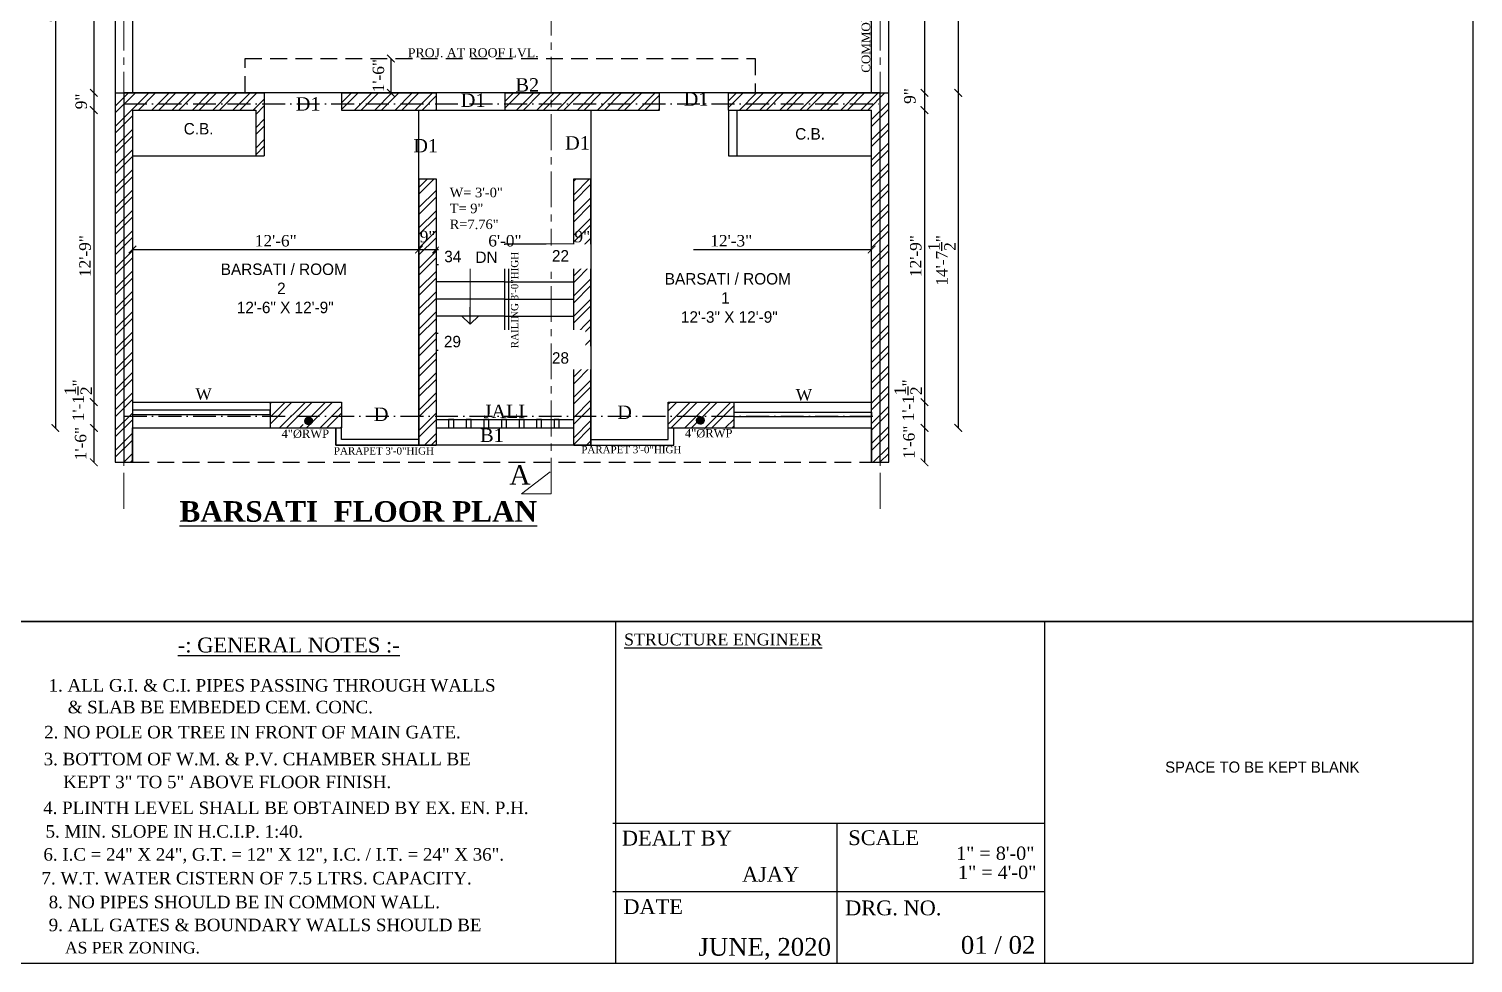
# Model space of a CAD drawing. Header units: feet. Extents: x -3489 to 100857, y -7396 to -4185.
# Drawn here: x 98859 to 99615, y -6116 to -5627 of the extents above; entities that cross this region are included whole.
import ezdxf
from ezdxf.enums import TextEntityAlignment as Align

# ---------------------------------------------------------------- set-up
doc = ezdxf.new("R2010")
doc.units = ezdxf.units.FT
doc.header["$MEASUREMENT"] = 0
for name, pattern in [('ACAD_ISO10W100', [18, 12, -3, 0, -3]), ('CENTER', [2, 1.25, -0.25, 0.25, -0.25]), ('DASHDOTX2', [2, 1, -0.5, 0, -0.5]), ('HIDDEN', [0.375, 0.25, -0.125])]:
    doc.linetypes.add(name, pattern=pattern)
doc.layers.add('BEAM', color=5, linetype='DASHDOTX2', lineweight=30)
doc.layers.add('Grid', color=252, linetype='CENTER', lineweight=20)
doc.layers.add('BLK_1_FLR_2_BLT_UP_AREA', color=7, linetype='Continuous', plot=False)
doc.layers.add('BLK_1_FLR_2_BLT_UP_AREA_EXISTING', color=7, linetype='Continuous', plot=False)
for name, color, linetype in [('JOINERY TEXT', 170, 'Continuous'), ('PROJECTION', 7, 'HIDDEN'), ('SEWRAGE', 35, 'Continuous'), ('TEXT', 5, 'Continuous'), ('TOILET FIXTURES', 35, 'Continuous'), ('WALL', 1, 'Continuous')]:
    doc.layers.add(name, color=color, linetype=linetype)
doc.styles.add('33', font='arial.ttf', dxfattribs={"height": 8})
doc.styles.add('neeraj', font='romantic.ttf')
doc.styles.add('VEENI', font='times.ttf')
doc.styles.add('VINOD', font='times.ttf')
doc.dimstyles.new('plans', dxfattribs={"dimtxt": 10, "dimasz": 9, "dimexe": 1.5, "dimexo": 2, "dimgap": 1.5, "dimtad": 0, "dimzin": 3, "dimdsep": 46, "dimlunit": 4, "dimtxsty": 'neeraj', "dimblk": 'ARCHTICK', "dimcen": 0.09, "dimdle": 1.5, "dimse1": 1, "dimse2": 1, "dimclrd": 5, "dimclre": 5, "dimclrt": 5, "dimadec": 0, "dimazin": 0, "dimtfac": 1, "dimtmove": 2, "dimatfit": 3, "dimldrblk": 'OPEN90', "dimfxl": 1.5, "dimfrac": 1, "dimtolj": 1, "dimtzin": 0, "dimlwd": 0, "dimlwe": -1, "dimarcsym": 0})
doc.dimstyles.new('Standard$0', dxfattribs={"dimtxt": 9, "dimasz": 9, "dimexe": 9, "dimexo": 9, "dimgap": 4.8125, "dimtad": 0, "dimdec": 3, "dimzin": 3, "dimdsep": 46, "dimlunit": 4, "dimtxsty": '33', "dimblk": 'DOTSMALL', "dimblk1": 'ARCHTICK', "dimblk2": 'ARCHTICK', "dimcen": 0.09, "dimclrd": 256, "dimclre": 256, "dimclrt": 256, "dimadec": 0, "dimazin": 0, "dimtfac": 0.75, "dimtdec": 3, "dimtix": 1, "dimtofl": 0, "dimtmove": 2, "dimatfit": 3, "dimldrblk": 'DOTSMALL', "dimfxl": 1, "dimtolj": 1, "dimtzin": 0, "dimlwd": -1, "dimlwe": -1, "dimarcsym": 0})

# ---------------------------------------------------------------- blocks, each defined once
blk = doc.blocks.new('_ArchTick')
at = {"color": 0, "linetype": 'ByBlock', "const_width": 0.15}
blk.add_lwpolyline([(-0.5, -0.5), (0.5, 0.5)], dxfattribs=at)
blk = doc.blocks.new('*D131')
at = {"transparency": 16777216}
blk.add_line((98893.24, -5660.2), (98893.24, -5669.2), dxfattribs=at)
at = {"layer": 'Defpoints', "color": 0, "transparency": 16777216}
for p in [(98913.5, -5660.2), (98893.24, -5669.2), (98913.5, -5669.2)]:
    blk.add_point(p, dxfattribs=at)
at = {"transparency": 16777216, "xscale": 4, "yscale": 4, "zscale": 4}
for p, rotation in [((98893.24, -5660.2), 90), ((98893.24, -5669.2), 270)]:
    blk.add_blockref('_ArchTick', p, dxfattribs=dict(at, rotation=rotation))
at = {"lineweight": 25, "transparency": 16777216, "insert": (98886.68, -5664.7), "char_height": 6, "attachment_point": 5, "rotation": 90, "style": 'VINOD'}
blk.add_mtext('\\A1;9"', dxfattribs=at)
blk = doc.blocks.new('*D132')
at = {"transparency": 16777216}
blk.add_line((98893.24, -5669.2), (98893.24, -5822.2), dxfattribs=at)
at = {"layer": 'Defpoints', "color": 0, "transparency": 16777216}
for p in [(98913.5, -5669.2), (98893.24, -5822.2), (98913.5, -5822.2)]:
    blk.add_point(p, dxfattribs=at)
at = {"transparency": 16777216, "xscale": 4, "yscale": 4, "zscale": 4}
for p, rotation in [((98893.24, -5669.2), 90), ((98893.24, -5822.2), 270)]:
    blk.add_blockref('_ArchTick', p, dxfattribs=dict(at, rotation=rotation))
at = {"lineweight": 25, "transparency": 16777216, "insert": (98888.68, -5745.7), "char_height": 6, "attachment_point": 5, "rotation": 90, "style": 'VINOD'}
blk.add_mtext('\\A1;12\'-9"', dxfattribs=at)
blk = doc.blocks.new('*D133')
at = {"transparency": 16777216}
blk.add_line((98893.24, -5822.2), (98893.24, -5835.7), dxfattribs=at)
at = {"layer": 'Defpoints', "color": 0, "transparency": 16777216}
for p in [(98913.5, -5822.2), (98893.24, -5835.7), (98913.5, -5835.7)]:
    blk.add_point(p, dxfattribs=at)
at = {"transparency": 16777216, "xscale": 4, "yscale": 4, "zscale": 4}
for p, rotation in [((98893.24, -5822.2), 90), ((98893.24, -5835.7), 270)]:
    blk.add_blockref('_ArchTick', p, dxfattribs=dict(at, rotation=rotation))
at = {"lineweight": 25, "transparency": 16777216, "insert": (98885.09, -5821.22), "char_height": 6, "attachment_point": 5, "rotation": 90, "style": 'VINOD'}
blk.add_mtext('\\A1;1\'-1{\\H1x;\\S1/2;}"', dxfattribs=at)
blk = doc.blocks.new('*D134')
at = {"transparency": 16777216}
blk.add_line((98893.24, -5835.7), (98893.24, -5853.7), dxfattribs=at)
at = {"layer": 'Defpoints', "color": 0, "transparency": 16777216}
for p in [(98913.5, -5835.7), (98893.24, -5853.7), (98913.5, -5853.7)]:
    blk.add_point(p, dxfattribs=at)
at = {"transparency": 16777216, "xscale": 4, "yscale": 4, "zscale": 4}
for p, rotation in [((98893.24, -5835.7), 90), ((98893.24, -5853.7), 270)]:
    blk.add_blockref('_ArchTick', p, dxfattribs=dict(at, rotation=rotation))
at = {"lineweight": 25, "transparency": 16777216, "insert": (98886.38, -5843.9), "char_height": 6, "attachment_point": 5, "rotation": 90, "style": 'VINOD'}
blk.add_mtext('\\A1;1\'-6"', dxfattribs=at)
blk = doc.blocks.new('*D139')
at = {"transparency": 16777216}
blk.add_line((99328.17, -5669.2), (99328.17, -5822.2), dxfattribs=at)
at = {"layer": 'Defpoints', "color": 0, "transparency": 16777216}
for p in [(99300.5, -5669.2), (99300.5, -5822.2), (99328.17, -5822.2)]:
    blk.add_point(p, dxfattribs=at)
at = {"transparency": 16777216, "xscale": 4, "yscale": 4, "zscale": 4}
for p, rotation in [((99328.17, -5669.2), 90), ((99328.17, -5822.2), 270)]:
    blk.add_blockref('_ArchTick', p, dxfattribs=dict(at, rotation=rotation))
at = {"lineweight": 25, "transparency": 16777216, "insert": (99323.61, -5745.7), "char_height": 6, "attachment_point": 5, "rotation": 90, "style": 'VINOD'}
blk.add_mtext('\\A1;12\'-9"', dxfattribs=at)
blk = doc.blocks.new('*D140')
at = {"transparency": 16777216}
blk.add_line((99328.17, -5822.2), (99328.17, -5835.7), dxfattribs=at)
at = {"layer": 'Defpoints', "color": 0, "transparency": 16777216}
for p in [(99300.5, -5822.2), (99300.5, -5835.7), (99328.17, -5835.7)]:
    blk.add_point(p, dxfattribs=at)
at = {"transparency": 16777216, "xscale": 4, "yscale": 4, "zscale": 4}
for p, rotation in [((99328.17, -5822.2), 90), ((99328.17, -5835.7), 270)]:
    blk.add_blockref('_ArchTick', p, dxfattribs=dict(at, rotation=rotation))
at = {"lineweight": 25, "transparency": 16777216, "insert": (99319.61, -5821.24), "char_height": 6, "attachment_point": 5, "rotation": 90, "style": 'VINOD'}
blk.add_mtext('\\A1;1\'-1{\\H1x;\\S1/2;}"', dxfattribs=at)
blk = doc.blocks.new('_Open90')
at = {"color": 0, "linetype": 'ByBlock', "lineweight": -2}
for p, q in [((0, 0), (-1, 0)), ((-0.5, 0.5), (0, 0)), ((0, 0), (-0.5, -0.5))]:
    blk.add_line(p, q, dxfattribs=at)
blk = doc.blocks.new('*D141')
at = {"transparency": 16777216}
blk.add_line((99328.17, -5510.2), (99328.17, -5660.2), dxfattribs=at)
at = {"layer": 'Defpoints', "color": 0, "transparency": 16777216}
for p in [(99264.5, -5510.2), (99264.5, -5660.2), (99328.17, -5660.2)]:
    blk.add_point(p, dxfattribs=at)
at = {"transparency": 16777216, "xscale": 4, "yscale": 4, "zscale": 4}
for p, rotation in [((99328.17, -5510.2), 90), ((99328.17, -5660.2), 270)]:
    blk.add_blockref('_ArchTick', p, dxfattribs=dict(at, rotation=rotation))
at = {"lineweight": 25, "transparency": 16777216, "insert": (99323.62, -5585.2), "char_height": 6, "attachment_point": 5, "rotation": 90, "style": 'VINOD'}
blk.add_mtext('\\A1;12\'-6"', dxfattribs=at)
blk = doc.blocks.new('*D142')
at = {"transparency": 16777216}
blk.add_line((99328.17, -5660.2), (99328.17, -5669.2), dxfattribs=at)
at = {"layer": 'Defpoints', "color": 0, "transparency": 16777216}
for p in [(99264.5, -5660.2), (99300.5, -5669.2), (99328.17, -5669.2)]:
    blk.add_point(p, dxfattribs=at)
at = {"transparency": 16777216, "xscale": 4, "yscale": 4, "zscale": 4}
for p, rotation in [((99328.17, -5660.2), 90), ((99328.17, -5669.2), 270)]:
    blk.add_blockref('_ArchTick', p, dxfattribs=dict(at, rotation=rotation))
at = {"lineweight": 25, "transparency": 16777216, "insert": (99320.54, -5661.86), "char_height": 6, "attachment_point": 5, "rotation": 90, "style": 'VINOD'}
blk.add_mtext('\\A1;9"', dxfattribs=at)
blk = doc.blocks.new('*D144')
at = {"transparency": 16777216}
blk.add_line((98893.24, -5388.7), (98893.24, -5660.2), dxfattribs=at)
at = {"layer": 'Defpoints', "color": 0, "transparency": 16777216}
for p in [(98913.5, -5388.7), (98893.24, -5660.2), (98904.5, -5660.2)]:
    blk.add_point(p, dxfattribs=at)
at = {"transparency": 16777216, "xscale": 4, "yscale": 4, "zscale": 4}
for p, rotation in [((98893.24, -5388.7), 90), ((98893.24, -5660.2), 270)]:
    blk.add_blockref('_ArchTick', p, dxfattribs=dict(at, rotation=rotation))
at = {"lineweight": 25, "transparency": 16777216, "insert": (98884.69, -5524.45), "char_height": 6, "attachment_point": 5, "rotation": 90, "style": 'VINOD'}
blk.add_mtext('\\A1;22\'-7{\\H1x;\\S1/2;}"', dxfattribs=at)
blk = doc.blocks.new('*D37')
at = {"transparency": 16777216}
blk.add_line((98913.5, -5742.25), (99063.5, -5742.25), dxfattribs=at)
at = {"layer": 'Defpoints', "color": 0, "transparency": 16777216}
for p in [(98913.5, -5740.08), (99063.5, -5742.25), (99063.5, -5742.25)]:
    blk.add_point(p, dxfattribs=at)
at = {"transparency": 16777216, "xscale": 4, "yscale": 4, "zscale": 4, "rotation": 180}
blk.add_blockref('_ArchTick', (98913.5, -5742.25), dxfattribs=at)
at = {"transparency": 16777216, "xscale": 4, "yscale": 4, "zscale": 4}
blk.add_blockref('_ArchTick', (99063.5, -5742.25), dxfattribs=at)
at = {"lineweight": 25, "transparency": 16777216, "insert": (98988.5, -5737.7), "char_height": 6, "attachment_point": 5, "style": 'VINOD'}
blk.add_mtext('\\A1;12\'-6"', dxfattribs=at)
blk = doc.blocks.new('*D38')
at = {"transparency": 16777216}
blk.add_line((99072.5, -5742.25), (99144.5, -5742.25), dxfattribs=at)
at = {"layer": 'Defpoints', "color": 0, "transparency": 16777216}
for p in [(99072.5, -5742.25), (99144.5, -5742.25), (99144.5, -5742.25)]:
    blk.add_point(p, dxfattribs=at)
at = {"transparency": 16777216, "xscale": 4, "yscale": 4, "zscale": 4, "rotation": 180}
blk.add_blockref('_ArchTick', (99072.5, -5742.25), dxfattribs=at)
at = {"transparency": 16777216, "xscale": 4, "yscale": 4, "zscale": 4}
blk.add_blockref('_ArchTick', (99144.5, -5742.25), dxfattribs=at)
at = {"lineweight": 25, "transparency": 16777216, "insert": (99108.5, -5737.7), "char_height": 6, "attachment_point": 5, "style": 'VINOD'}
blk.add_mtext('\\A1;6\'-0"', dxfattribs=at)
blk = doc.blocks.new('*D39')
at = {"transparency": 16777216}
blk.add_line((99144.5, -5742.25), (99153.5, -5742.25), dxfattribs=at)
at = {"layer": 'Defpoints', "color": 0, "transparency": 16777216}
for p in [(99144.5, -5742.25), (99153.5, -5742.25), (99153.5, -5742.25)]:
    blk.add_point(p, dxfattribs=at)
at = {"transparency": 16777216, "xscale": 4, "yscale": 4, "zscale": 4, "rotation": 180}
blk.add_blockref('_ArchTick', (99144.5, -5742.25), dxfattribs=at)
at = {"transparency": 16777216, "xscale": 4, "yscale": 4, "zscale": 4}
blk.add_blockref('_ArchTick', (99153.5, -5742.25), dxfattribs=at)
at = {"lineweight": 25, "transparency": 16777216, "insert": (99149, -5735.52), "char_height": 6, "attachment_point": 5, "style": 'VINOD'}
blk.add_mtext('\\A1;9"', dxfattribs=at)
blk = doc.blocks.new('*D40')
at = {"transparency": 16777216}
blk.add_line((99153.5, -5742.25), (99300.5, -5742.25), dxfattribs=at)
at = {"layer": 'Defpoints', "color": 0, "transparency": 16777216}
for p in [(99153.5, -5742.25), (99300.5, -5742.25), (99300.5, -5742.25)]:
    blk.add_point(p, dxfattribs=at)
at = {"transparency": 16777216, "xscale": 4, "yscale": 4, "zscale": 4, "rotation": 180}
blk.add_blockref('_ArchTick', (99153.5, -5742.25), dxfattribs=at)
at = {"transparency": 16777216, "xscale": 4, "yscale": 4, "zscale": 4}
blk.add_blockref('_ArchTick', (99300.5, -5742.25), dxfattribs=at)
at = {"lineweight": 25, "transparency": 16777216, "insert": (99227, -5737.7), "char_height": 6, "attachment_point": 5, "style": 'VINOD'}
blk.add_mtext('\\A1;12\'-3"', dxfattribs=at)
blk = doc.blocks.new('*D41')
at = {"transparency": 16777216}
blk.add_line((99063.5, -5742.25), (99072.5, -5742.25), dxfattribs=at)
at = {"layer": 'Defpoints', "color": 0, "transparency": 16777216}
for p in [(99063.5, -5742.25), (99072.5, -5742.25), (99072.5, -5742.25)]:
    blk.add_point(p, dxfattribs=at)
at = {"transparency": 16777216, "xscale": 4, "yscale": 4, "zscale": 4, "rotation": 180}
blk.add_blockref('_ArchTick', (99063.5, -5742.25), dxfattribs=at)
at = {"transparency": 16777216, "xscale": 4, "yscale": 4, "zscale": 4}
blk.add_blockref('_ArchTick', (99072.5, -5742.25), dxfattribs=at)
at = {"lineweight": 25, "transparency": 16777216, "insert": (99068, -5735.52), "char_height": 6, "attachment_point": 5, "style": 'VINOD'}
blk.add_mtext('\\A1;9"', dxfattribs=at)
blk = doc.blocks.new('*D42')
at = {"transparency": 16777216}
blk.add_line((99345.82, -5510.2), (99345.82, -5660.2), dxfattribs=at)
at = {"layer": 'Defpoints', "color": 0, "transparency": 16777216}
for p in [(99348.34, -5510.2), (99309.5, -5660.2), (99345.82, -5660.2)]:
    blk.add_point(p, dxfattribs=at)
at = {"transparency": 16777216, "xscale": 4, "yscale": 4, "zscale": 4}
for p, rotation in [((99345.82, -5510.2), 90), ((99345.82, -5660.2), 270)]:
    blk.add_blockref('_ArchTick', p, dxfattribs=dict(at, rotation=rotation))
at = {"lineweight": 25, "transparency": 16777216, "insert": (99341.27, -5585.2), "char_height": 6, "attachment_point": 5, "rotation": 90, "style": 'VINOD'}
blk.add_mtext('\\A1;12\'-6"', dxfattribs=at)
blk = doc.blocks.new('*D43')
at = {"transparency": 16777216}
blk.add_line((99345.82, -5660.2), (99345.82, -5835.7), dxfattribs=at)
at = {"layer": 'Defpoints', "color": 0, "transparency": 16777216}
for p in [(99328.17, -5660.2), (99328.17, -5835.7), (99345.82, -5835.7)]:
    blk.add_point(p, dxfattribs=at)
at = {"transparency": 16777216, "xscale": 4, "yscale": 4, "zscale": 4}
for p, rotation in [((99345.82, -5660.2), 90), ((99345.82, -5835.7), 270)]:
    blk.add_blockref('_ArchTick', p, dxfattribs=dict(at, rotation=rotation))
at = {"lineweight": 25, "transparency": 16777216, "insert": (99337.28, -5747.95), "char_height": 6, "attachment_point": 5, "rotation": 90, "style": 'VINOD'}
blk.add_mtext('\\A1;14\'-7{\\H1x;\\S1/2;}"', dxfattribs=at)
blk = doc.blocks.new('*D146')
at = {"transparency": 16777216}
blk.add_line((99328.17, -5835.7), (99328.17, -5853.7), dxfattribs=at)
at = {"layer": 'Defpoints', "color": 0, "transparency": 16777216}
for p in [(99300.5, -5835.7), (99300.5, -5853.7), (99328.17, -5853.7)]:
    blk.add_point(p, dxfattribs=at)
at = {"transparency": 16777216, "xscale": 4, "yscale": 4, "zscale": 4}
for p, rotation in [((99328.17, -5835.7), 90), ((99328.17, -5853.7), 270)]:
    blk.add_blockref('_ArchTick', p, dxfattribs=dict(at, rotation=rotation))
at = {"lineweight": 25, "transparency": 16777216, "insert": (99320.07, -5843.21), "char_height": 6, "attachment_point": 5, "rotation": 90, "style": 'VINOD'}
blk.add_mtext('\\A1;1\'-6"', dxfattribs=at)
blk = doc.blocks.new('*D44')
at = {"transparency": 16777216}
blk.add_line((98873.12, -5388.7), (98873.12, -5835.7), dxfattribs=at)
at = {"layer": 'Defpoints', "color": 0, "transparency": 16777216}
for p in [(98893.24, -5388.7), (98873.12, -5835.7), (98893.24, -5835.7)]:
    blk.add_point(p, dxfattribs=at)
at = {"transparency": 16777216, "xscale": 4, "yscale": 4, "zscale": 4}
for p, rotation in [((98873.12, -5388.7), 90), ((98873.12, -5835.7), 270)]:
    blk.add_blockref('_ArchTick', p, dxfattribs=dict(at, rotation=rotation))
at = {"lineweight": 25, "transparency": 16777216, "insert": (98868.56, -5612.2), "char_height": 6, "attachment_point": 5, "rotation": 90, "style": 'VINOD'}
blk.add_mtext('\\A1;37\'-3"', dxfattribs=at)
blk = doc.blocks.new('*D147')
at = {"transparency": 16777216}
blk.add_line((99048.83, -5642.2), (99048.83, -5660.2), dxfattribs=at)
at = {"layer": 'Defpoints', "color": 0, "transparency": 16777216}
for p in [(99049.36, -5642.2), (99048.83, -5660.2), (99049.36, -5660.2)]:
    blk.add_point(p, dxfattribs=at)
at = {"transparency": 16777216, "xscale": 4, "yscale": 4, "zscale": 4}
for p, rotation in [((99048.83, -5642.2), 90), ((99048.83, -5660.2), 270)]:
    blk.add_blockref('_ArchTick', p, dxfattribs=dict(at, rotation=rotation))
at = {"lineweight": 25, "transparency": 16777216, "insert": (99042.28, -5651.2), "char_height": 6, "attachment_point": 5, "rotation": 90, "style": 'VINOD'}
blk.add_mtext('\\A1;1\'-6"', dxfattribs=at)

msp = doc.modelspace()

# ---------------------------------------------------------------- hatches: boundary and pattern name
at = {"layer": 'SEWRAGE'}
h = msp.add_hatch(dxfattribs=at)
h.set_pattern_fill('ANSI31', color=256, style=0)
h.set_pattern_definition([(45, (127235.02293, 7655.06675), (-0.08838834765, 0.08838834765), [])])
h.paths.add_polyline_path([(99003.68489, -5831.98946, 1), (99007.68489, -5831.98946, 1)])
h = msp.add_hatch(dxfattribs=at)
h.set_pattern_fill('ANSI31', color=256, style=0)
h.set_pattern_definition([(45, (127440.20604, 7655.31531), (-0.08838834765, 0.08838834765), [])])
h.paths.add_polyline_path([(99208.868, -5831.7409, 1), (99212.868, -5831.7409, 1)])
at = {"layer": 'WALL'}
h = msp.add_hatch(dxfattribs=at)
h.set_pattern_fill('ANSI32', color=0, scale=20)
h.set_pattern_definition([(45, (6150.185, -416.4895), (-5.30330086, 5.30330086), []), (45, (6153.7204, -416.4895), (-5.30330086, 5.30330086), [])])
h.paths.add_polyline_path([(99309.5, -5660.19855), (99225.5, -5660.19855), (99225.5, -5669.19855), (99300.5, -5669.19855), (99300.5, -5853.69855), (99309.5, -5853.69855)])
h.paths.add_polyline_path([(99228.5, -5822.19855), (99194, -5822.19855), (99194, -5835.69855), (99228.5, -5835.69855)])
h.paths.add_polyline_path([(99215.868, -5831.7409, -1), (99211.868, -5831.7409, -1)], flags=16)
h.paths.add_polyline_path([(99153.5, -5705.19855), (99144.5, -5705.19855), (99144.5, -5835.69855), (99144.5, -5844.69855), (99153.5, -5844.69855)])
h.paths.add_polyline_path([(99189.5, -5660.19855), (99108.5, -5660.19855), (99108.5, -5669.19855), (99189.5, -5669.19855)])
h.paths.add_polyline_path([(99072.5, -5660.19855), (99023, -5660.19855), (99023, -5669.19855), (99072.5, -5669.19855)])
h.paths.add_polyline_path([(99072.5, -5705.19855), (99063.5, -5705.19855), (99063.5, -5844.69855), (99072.5, -5844.69855)])
h.paths.add_polyline_path([(99023, -5822.19855), (98985.5, -5822.19855), (98985.5, -5835.69855), (99023, -5835.69855)])
h.paths.add_polyline_path([(99004.68489, -5831.98946, -1), (99000.68489, -5831.98946, -1)], flags=16)
h.paths.add_polyline_path([(98913.5, -5669.19855), (98978, -5669.19855), (98978, -5693.19855), (98982.5, -5693.19855), (98982.5, -5669.19855), (98982.5, -5660.19855), (98904.5, -5660.19855), (98904.5, -5853.69855), (98913.5, -5853.69855)])

# ---------------------------------------------------------------- linework, layer by layer
at = {"layer": 'BEAM', "color": 5, "linetype": 'ACAD_ISO10W100', "lineweight": -3}
for p, q in [((98909, -5665.98946), (99305, -5665.98946)), ((98909, -5829.48946), (99305, -5829.48946))]:
    msp.add_line(p, q, dxfattribs=at)
at = {"layer": 'Grid', "color": 7, "ltscale": 15}
for p, q in [((98909, -5878.01757), (98909, -5331.98946)), ((99305, -5878.01757), (99305, -5331.98946))]:
    msp.add_line(p, q, dxfattribs=at)
msp.add_lwpolyline([(99132.67609, -5870.13764), (99117.26259, -5870.13764), (99132.67609, -5858.39177)], dxfattribs=at)
at = {"layer": 'PROJECTION', "ltscale": 35}
msp.add_line((98913.5, -5853.69855), (99300.5, -5853.69855), dxfattribs=at)
msp.add_lwpolyline([(98972.54117, -5660.19855), (98972.54117, -5642.19855), (99239.55321, -5642.19855), (99239.55321, -5660.19855)], dxfattribs=at)
at = {"layer": 'SEWRAGE'}
for centre in [(99005.68489, -5831.98946), (99210.868, -5831.7409)]:
    msp.add_circle(centre, 2, dxfattribs=at)
at = {"layer": 'WALL', "ltscale": 200}
for p, q in [((98904.5, -5370.69855), (98904.5, -5853.69855)), ((99300.5, -5660.19855), (99300.5, -5370.69855)), ((99309.5, -5853.69855), (99309.5, -5370.69855)), ((98913.5, -5510.19855), (98913.5, -5646.69855)), ((98913.5, -5646.69855), (98913.5, -5660.19855)), ((99300.5, -5660.19855), (99300.5, -5646.69855)), ((98904.5, -5660.19855), (98982.5, -5660.19855)), ((98982.5, -5660.19855), (98982.5, -5669.19855)), ((99023, -5660.19855), (99072.5, -5660.19855)), ((99023, -5660.19855), (99023, -5669.19855)), ((99072.5, -5660.19855), (99072.5, -5669.19855)), ((99108.5, -5660.19855), (99189.5, -5660.19855)), ((99108.5, -5660.19855), (99108.5, -5669.19855)), ((99189.5, -5669.19855), (99189.5, -5660.19855)), ((99225.5, -5660.19855), (99309.5, -5660.19855)), ((99225.5, -5669.19855), (99225.5, -5660.19855)), ((98913.5, -5669.19855), (98978, -5669.19855)), ((98913.5, -5669.19855), (98978, -5669.19855)), ((98913.5, -5669.19855), (98913.5, -5853.69855)), ((98978, -5669.19855), (98978, -5693.19855)), ((98982.5, -5669.19855), (98982.5, -5693.19855)), ((99023, -5669.19855), (99072.5, -5669.19855)), ((99023, -5669.19855), (99072.5, -5669.19855)), ((99108.5, -5669.19855), (99189.5, -5669.19855)), ((99225.5, -5669.19855), (99300.5, -5669.19855)), ((99225.5, -5669.19855), (99300.5, -5669.19855)), ((99225.5, -5669.19855), (99225.5, -5693.19855)), ((99230, -5669.19855), (99230, -5693.19855)), ((99300.5, -5853.69855), (99300.5, -5669.19855)), ((98913.5, -5693.19855), (98982.5, -5693.19855)), ((99225.5, -5693.19855), (99300.5, -5693.19855)), ((99063.5, -5705.19855), (99072.5, -5705.19855)), ((99063.5, -5705.19855), (99063.5, -5844.69855)), ((99072.5, -5705.19855), (99072.5, -5844.69855)), ((99144.5, -5705.19855), (99153.5, -5705.19855)), ((99144.5, -5835.69855), (99144.5, -5705.19855)), ((99153.5, -5844.69855), (99153.5, -5705.19855)), ((99108.5, -5739.19855), (99144.5, -5739.19855)), ((99108.5, -5739.19855), (99144.5, -5739.19855)), ((99108.5, -5768.19855), (99108.5, -5739.19855)), ((99110.5, -5768.19855), (99110.5, -5739.19855)), ((99108.5, -5741.19855), (99144.5, -5741.19855)), ((99108.5, -5741.19855), (99144.5, -5741.19855)), ((99108.5, -5750.19855), (99072.5, -5750.19855)), ((99108.5, -5750.19855), (99072.5, -5750.19855)), ((99108.5, -5750.19855), (99144.5, -5750.19855)), ((99108.5, -5750.19855), (99144.5, -5750.19855)), ((99108.5, -5759.19855), (99072.5, -5759.19855)), ((99108.5, -5759.19855), (99144.5, -5759.19855)), ((99108.5, -5768.19855), (99072.5, -5768.19855)), ((99108.5, -5768.19855), (99144.5, -5768.19855)), ((99108.5, -5795.19855), (99108.5, -5768.19855)), ((99110.5, -5795.19855), (99110.5, -5768.19855)), ((99108.5, -5777.19855), (99072.5, -5777.19855)), ((99108.5, -5777.19855), (99144.5, -5777.19855)), ((99108.5, -5786.19855), (99072.5, -5786.19855)), ((99108.5, -5786.19855), (99144.5, -5786.19855)), ((99108.5, -5795.19855), (99072.5, -5795.19855)), ((99108.5, -5795.19855), (99144.5, -5795.19855)), ((98913.5, -5822.19855), (99023, -5822.19855)), ((98985.5, -5822.19855), (98985.5, -5835.69855)), ((99023, -5822.19855), (99023, -5835.69855)), ((99194, -5822.19855), (99300.5, -5822.19855)), ((99194, -5835.69855), (99194, -5822.19855)), ((99228.5, -5835.69855), (99228.5, -5822.19855)), ((98913.5, -5835.69855), (99023, -5835.69855)), ((99072.5, -5831.19855), (99144.5, -5831.19855)), ((99072.5, -5835.69855), (99144.5, -5835.69855)), ((99072.5, -5835.69855), (99144.5, -5835.69855)), ((99072.5, -5835.69855), (99144.5, -5835.69855)), ((99144.5, -5844.69855), (99144.5, -5835.69855)), ((99194, -5835.69855), (99300.5, -5835.69855)), ((99063.5, -5844.69855), (99072.5, -5844.69855)), ((99144.5, -5844.69855), (99153.5, -5844.69855)), ((98904.5, -5853.69855), (98913.5, -5853.69855)), ((99300.5, -5853.69855), (99309.5, -5853.69855))]:
    msp.add_line(p, q, dxfattribs=at)
at = {"layer": 'WALL'}
for p, q in [((99166.46986, -5937.12611), (99166.46986, -6116)), ((99390.94731, -5937.12611), (99390.94731, -6116)), ((99165.07811, -6042.77098), (99390.94729, -6042.77098)), ((99166.46986, -6042.77098), (99379.03138, -6042.77098)), ((99282.27315, -6042.77098), (99282.27315, -6116)), ((99390.94729, -6078.65252), (99165.07811, -6078.65252)), ((99173.59902, -6116), (99390.94729, -6116))]:
    msp.add_line(p, q, dxfattribs=at)
for points in [[(97887.42476, -5937.12611), (99615.42476, -5937.12611), (99615.42476, -5036), (97887.42476, -5036)], [(97887.42476, -6116), (99615.42476, -6116), (99615.42476, -5937.12611), (97887.42476, -5937.12611)]]:
    msp.add_lwpolyline(points, close=True, dxfattribs=at)
at = {"layer": 'WALL', "ltscale": 200}
for points in [[(98913.5, -5828.65099), (98985.5, -5828.65099), (98985.5, -5826.43532), (98913.5, -5826.43532)], [(99228.5, -5827.42694), (99300.5, -5827.42694), (99300.5, -5829.82667), (99228.5, -5829.82667)], [(99081.67417, -5831.19855), (99079.0354, -5831.19855), (99079.0354, -5835.69855), (99081.67417, -5835.69855)], [(99090.88258, -5831.19855), (99088.24381, -5831.19855), (99088.24381, -5835.69855), (99090.88258, -5835.69855)], [(99100.09099, -5831.19855), (99097.45222, -5831.19855), (99097.45222, -5835.69855), (99100.09099, -5835.69855)], [(99109.2994, -5831.19855), (99106.66063, -5831.19855), (99106.66063, -5835.69855), (99109.2994, -5835.69855)], [(99118.50781, -5831.19855), (99115.86904, -5831.19855), (99115.86904, -5835.69855), (99118.50781, -5835.69855)], [(99127.71622, -5831.19855), (99125.07745, -5831.19855), (99125.07745, -5835.69855), (99127.71622, -5835.69855)], [(99136.92463, -5831.19855), (99134.28586, -5831.19855), (99134.28586, -5835.69855), (99136.92463, -5835.69855)]]:
    msp.add_lwpolyline(points, close=True, dxfattribs=at)
for points in [[(99063.5, -5844.69855), (99020, -5844.69855), (99020, -5835.69855)], [(99063.5, -5841.69855), (99023, -5841.69855), (99023, -5835.69855)], [(99153.5, -5844.69855), (99197, -5844.69855), (99197, -5835.69855)], [(99153.5, -5841.69855), (99194, -5841.69855), (99194, -5835.69855)]]:
    msp.add_lwpolyline(points, dxfattribs=at)

# ---------------------------------------------------------------- texts
at = {"char_height": 6, "width": 69.2159404, "attachment_point": 2}
for s, insert in [('\\A1;{\\fUtsaah|b0|i0|c0|p34;C.B.}', (98948.12065, -5675.99227)), ('\\A1;{\\fUtsaah|b0|i0|c0|p34;C.B.}', (99268.27713, -5678.68459)), ('\\A1;\\pi2.52402,t18.5202;{\\fUtsaah|b0|i0|c0|p34;BARSATI / ROOM 2\\P\\pi4.08,t20.0802;12\'-6" X 12\'-9\\H1.0003x;" }', (98991.43747, -5749.58959))]:
    msp.add_mtext(s, dxfattribs=dict(at, insert=insert))
at = {"layer": 'JOINERY TEXT', "style": 'VEENI'}
for s, height, p in [('B2', 7, (99120.21589, -5655.99703)), ('D1', 7, (99005.46489, -5665.94726)), ('D1', 7, (99091.86425, -5664.03955)), ('D1', 7, (99208.58187, -5663.4348)), ('D1', 7, (99067.01201, -5687.85843)), ('D1', 7, (99146.49105, -5686.37535)), ('W', 6, (98950.75326, -5818.00972)), ('W', 6, (99265.07603, -5818.4351)), ('D', 7, (99043.67873, -5828.54612)), ('JALI', 7, (99108.19434, -5827.01555)), ('D', 7, (99171.13348, -5827.48268)), ('B1', 7, (99101.71589, -5839.49703))]:
    msp.add_text(s, height=height, dxfattribs=at).set_placement(p, align=Align.MIDDLE)
at = {"layer": 'TEXT', "color": 5, "style": 'VINOD'}
for s, height, p in [('PROJ. AT ROOF LVL.', 4.7548879, (99091.92266, -5639.21176)), ('PARAPET 3\'-0"HIGH', 3.8039103, (99174.67664, -5847.04185)), ('PARAPET 3\'-0"HIGH', 3.8039103, (99045.13747, -5847.71188))]:
    msp.add_text(s, height=height, dxfattribs=at).set_placement(p, align=Align.MIDDLE)
at = {"layer": 'TEXT'}
for s, height, style, p in [('A', 10.08, 'VINOD', (99116.34555, -5860.25724)), ('%%U-: GENERAL NOTES :-', 7.8030135, 'VEENI', (98995.31865, -5949.43667)), ('2. NO POLE OR TREE IN FRONT OF MAIN GATE.', 6.5545313, 'VEENI', (98976.28994, -5995.04252)), ('3. BOTTOM OF W.M. & P.V. CHAMBER SHALL BE ', 6.5545313, 'VEENI', (98980.03981, -6009.14299)), ('KEPT 3" TO 5" ABOVE FLOOR FINISH.', 6.5545313, 'VEENI', (98963.07938, -6021.12225)), ('4. PLINTH LEVEL SHALL BE OBTAINED BY EX. EN. P.H.', 6.5545313, 'VEENI', (98993.79598, -6034.67764)), ('5. MIN. SLOPE IN H.C.I.P. 1:40.', 6.5545313, 'VEENI', (98935.37699, -6047.01959)), ('6. I.C = 24" X 24", G.T. = 12" X 12", I.C. / I.T. = 24" X 36".', 6.5545313, 'VEENI', (98987.45775, -6059.78031)), ('7. W.T. WATER CISTERN OF 7.5 LTRS. CAPACITY.', 6.5545313, 'VEENI', (98978.48798, -6071.52538))]:
    msp.add_text(s, height=height, dxfattribs=dict(at, style=style)).set_placement(p, align=Align.MIDDLE)
at = {"layer": 'TEXT', "color": 7, "style": 'VEENI'}
for s, height, p in [('%%USTRUCTURE ENGINEER', 6.2004828, (99222.76836, -5946.49759)), ('DEALT BY', 7.750603, (99198.51544, -6050.53165)), ('SCALE', 7.750603, (99306.82514, -6050.31728)), ('1" = 8\'-0"', 6.975543, (99365.23812, -6058.45375)), ('AJAY', 7.750603, (99247.62599, -6069.52373)), ('1" = 4\'-0"', 6.975543, (99366.23812, -6068.45375)), ('DATE', 7.750603, (99186.10379, -6086.41319)), ('DRG. NO.', 7.750603, (99311.8238, -6087.11416)), ('01 / 02', 9.300724, (99366.71737, -6106.46179)), ('JUNE, 2020', 9.300724, (99244.5, -6108.5))]:
    msp.add_text(s, height=height, dxfattribs=at).set_placement(p, align=Align.MIDDLE)
at = {"layer": 'TEXT', "lineweight": -3, "style": 'VEENI'}
for s, p in [('1. ALL G.I. & C.I. PIPES PASSING THROUGH WALLS ', (98869.5796, -5973.78358)), ('& SLAB BE EMBEDED CEM. CONC.', (98879.59669, -5985.17061))]:
    msp.add_text(s, height=6.5545313, dxfattribs=at).set_placement(p)
at = {"layer": 'TEXT', "style": 'VEENI'}
for s, height, p in [('8. NO PIPES SHOULD BE IN COMMON WALL.', 6.5545313, (98869.62782, -6087.28565)), ('9. ALL GATES & BOUNDARY WALLS SHOULD BE', 6.5545313, (98869.62486, -6099.27822)), ('AS PER ZONING.', 6.0802702, (98878.13925, -6110.93174))]:
    msp.add_text(s, height=height, dxfattribs=at).set_placement(p)
at = {"layer": 'TEXT', "color": 5, "insert": (99295.24127, -5587.89233), "char_height": 4.5, "width": 270.9709715, "attachment_point": 2, "rotation": 90, "style": 'VINOD'}
msp.add_mtext('COMMON WALL 31\'-6" HIGH FROM P.L.', dxfattribs=at)
at = {"layer": 'TEXT', "lineweight": -3, "insert": (99031.74049, -5874.05072), "char_height": 10.8, "width": 1522.7716882, "attachment_point": 2, "style": 'VINOD'}
msp.add_mtext('{\\fTimes New Roman|b1|i0|c0|p18;\\LBARSATI  FLOOR PLAN}', dxfattribs=at)
at = {"layer": 'TEXT', "ltscale": 0.75, "insert": (99454.20298, -6010.42619), "char_height": 5.8, "width": 110.9798471, "attachment_point": 1}
msp.add_mtext('SPACE TO BE KEPT BLANK', dxfattribs=at)
at = {"layer": 'TOILET FIXTURES', "lineweight": -3, "style": 'VEENI'}
for p in [(99004.00177, -5838.73802), (99215.18489, -5838.48946)]:
    msp.add_text('4"%%CRWP', height=4.33755, dxfattribs=at).set_placement(p, align=Align.MIDDLE)
at = {"layer": 'WALL', "insert": (99079.58723, -5709.87314), "char_height": 5, "width": 34.87938, "attachment_point": 1, "style": 'VINOD'}
msp.add_mtext('W= 3\'-0"\\PT= 9"\\PR=7.76"', dxfattribs=at)

# ---------------------------------------------------------------- dimensions: what is measured, and where the dimension line sits
at = {"lineweight": 25}
for base, p1, p2, picture, middle in [((98873.11638, -5835.69855), (98893.23932, -5388.69855), (98893.23932, -5835.69855), '*D44', (98868.55582, -5612.19855)), ((98893.23932, -5660.19855), (98913.5, -5388.69855), (98904.5, -5660.19855), '*D144', (98884.69174, -5524.44855)), ((99328.17317, -5660.19855), (99264.5, -5510.19855), (99264.5, -5660.19855), '*D141', (99323.62126, -5585.19855)), ((99345.82298, -5660.19855), (99348.3414, -5510.19855), (99309.5, -5660.19855), '*D42', (99341.27107, -5585.19855)), ((99048.83256, -5660.19855), (99049.3606, -5642.19855), (99049.3606, -5660.19855), '*D147', (99042.28065, -5651.19855)), ((98893.23932, -5669.19855), (98913.5, -5660.19855), (98913.5, -5669.19855), '*D131', (98886.67876, -5664.69855)), ((99345.82298, -5835.69855), (99328.17317, -5660.19855), (99328.17317, -5835.69855), '*D43', (99337.27539, -5747.94855)), ((98893.23932, -5822.19855), (98913.5, -5669.19855), (98913.5, -5822.19855), '*D132', (98888.67876, -5745.69855)), ((99328.17317, -5822.19855), (99300.5, -5669.19855), (99300.5, -5822.19855), '*D139', (99323.6126, -5745.69855))]:
    dim = msp.add_linear_dim(base=base, p1=p1, p2=p2, angle=90, dimstyle='Standard$0', override={"dimtxt": 6, "dimasz": 4, "dimexe": 1.25, "dimexo": 7.5, "dimgap": 1.5, "dimtad": 1, "dimdec": 2, "dimtxsty": 'VINOD', "dimblk": 'ArchTick', "dimse1": 1, "dimse2": 1, "dimtfac": 1, "dimtdec": 1, "dimtix": 0, "dimfxl": 2}, dxfattribs=at)
    dim.commit()
    dim.dimension.update_dxf_attribs({"geometry": picture, "text_midpoint": middle})
for base, p1, p2, picture, middle in [((99328.17317, -5669.19855), (99264.5, -5660.19855), (99300.5, -5669.19855), '*D142', (99320.53593, -5661.85806)), ((98893.23932, -5835.69855), (98913.5, -5822.19855), (98913.5, -5835.69855), '*D133', (98885.08879, -5821.21528)), ((99328.17317, -5835.69855), (99300.5, -5822.19855), (99300.5, -5835.69855), '*D140', (99319.61118, -5821.23651)), ((98893.23932, -5853.69855), (98913.5, -5835.69855), (98913.5, -5853.69855), '*D134', (98886.38368, -5843.90408)), ((99328.17317, -5853.69855), (99300.5, -5835.69855), (99300.5, -5853.69855), '*D146', (99320.07139, -5843.21485))]:
    dim = msp.add_linear_dim(base=base, p1=p1, p2=p2, angle=90, dimstyle='Standard$0', override={"dimtxt": 6, "dimasz": 4, "dimexe": 1.25, "dimexo": 7.5, "dimgap": 1.5, "dimtad": 1, "dimdec": 2, "dimtxsty": 'VINOD', "dimblk": 'ArchTick', "dimse1": 1, "dimse2": 1, "dimtfac": 1, "dimtdec": 1, "dimtix": 0, "dimfxl": 2}, dxfattribs=at)
    dim.commit()
    dim.dimension.update_dxf_attribs({"geometry": picture, "text_midpoint": middle, "dimtype": 160})
for base, p1, p2, picture, middle in [((99072.5, -5742.25396), (99063.5, -5742.25396), (99072.5, -5742.25396), '*D41', (99068, -5735.52067)), ((99153.5, -5742.25396), (99144.5, -5742.25396), (99153.5, -5742.25396), '*D39', (99149, -5735.52067))]:
    dim = msp.add_linear_dim(base=base, p1=p1, p2=p2, dimstyle='Standard$0', override={"dimtxt": 6, "dimasz": 4, "dimexe": 1.25, "dimexo": 7.5, "dimgap": 1.5, "dimtad": 1, "dimdec": 2, "dimtxsty": 'VINOD', "dimblk": 'ArchTick', "dimse1": 1, "dimse2": 1, "dimtfac": 1, "dimtdec": 1, "dimtix": 0, "dimfxl": 2}, dxfattribs=at)
    dim.commit()
    dim.dimension.update_dxf_attribs({"geometry": picture, "text_midpoint": middle, "dimtype": 160})
for base, p1, p2, picture, middle in [((99063.5, -5742.25396), (98913.5, -5740.07605), (99063.5, -5742.25396), '*D37', (98988.5, -5737.70205)), ((99144.5, -5742.25396), (99072.5, -5742.25396), (99144.5, -5742.25396), '*D38', (99108.5, -5737.70205)), ((99300.5, -5742.25396), (99153.5, -5742.25396), (99300.5, -5742.25396), '*D40', (99227, -5737.70205))]:
    dim = msp.add_linear_dim(base=base, p1=p1, p2=p2, dimstyle='Standard$0', override={"dimtxt": 6, "dimasz": 4, "dimexe": 1.25, "dimexo": 7.5, "dimgap": 1.5, "dimtad": 1, "dimdec": 2, "dimtxsty": 'VINOD', "dimblk": 'ArchTick', "dimse1": 1, "dimse2": 1, "dimtfac": 1, "dimtdec": 1, "dimtix": 0, "dimfxl": 2}, dxfattribs=at)
    dim.commit()
    dim.dimension.update_dxf_attribs({"geometry": picture, "text_midpoint": middle})

# ---------------------------------------------------------------- leaders
at = {"layer": 'WALL', "ltscale": 200}
msp.add_leader([(99090.31806, -5781.40249), (99090.31806, -5746.1159)], dimstyle='plans', override={"dimgap": 1.5, "dimtad": 0, "dimfxl": 1.25, "dimfxlon": 1, "dimarcsym": 1}, dxfattribs=at)
msp.add_leader([(99090.31806, -5781.40249), (99090.31806, -5746.1159)], dimstyle='plans', override={"dimgap": 1.5, "dimtad": 0, "dimfxl": 1.25, "dimfxlon": 1, "dimarcsym": 1}, dxfattribs=at)

# ---------------------------------------------------------------- next in the draw order: texts
at = {"layer": 'Grid', "color": 6, "char_height": 6, "width": 70.9935748, "attachment_point": 1, "bg_fill": 2}
for s, insert in [('{\\fUtsaah|b0|i0|c0|p34;22}', (99133.11952, -5742.54374)), ('{\\fUtsaah|b0|i0|c0|p34;28}', (99133.1155, -5796.04522))]:
    msp.add_mtext(s, dxfattribs=dict(at, insert=insert))

# ---------------------------------------------------------------- next in the draw order: texts
at = {"insert": (99223.93747, -5754.58959), "char_height": 6, "width": 69.2159404, "attachment_point": 2}
msp.add_mtext('\\A1;\\pi2.52402,t18.5202;{\\fUtsaah|b0|i0|c0|p34;BARSATI / ROOM 1\\P\\pi4.08,t20.0802;12\'-3" X 12\'-9\\H1.0003x;" }', dxfattribs=at)
at = {"layer": 'Grid', "color": 6, "char_height": 6, "width": 70.9935748, "attachment_point": 1, "bg_fill": 2}
for s, insert in [('{\\fUtsaah|b0|i0|c0|p34;34}', (99076.7318, -5742.9105)), ('{\\fUtsaah|b0|i0|c0|p34;29}', (99076.55258, -5787.45524))]:
    msp.add_mtext(s, dxfattribs=dict(at, insert=insert))

# ---------------------------------------------------------------- next in the draw order: linework, layer by layer
at = {"layer": 'Grid', "color": 7, "ltscale": 15}
msp.add_lwpolyline([(99132.67609, -5870.13764), (99132.67609, -5510.19855), (99281.82491, -5510.19855), (99281.82491, -5339.98946), (99264.53274, -5339.98946), (99281.82491, -5357.39312)], dxfattribs=at)

# ---------------------------------------------------------------- next in the draw order: texts
at = {"layer": 'TEXT', "color": 5, "style": 'VINOD'}
msp.add_text('RAILING 3\'-0"HIGH', height=3.8039103, rotation=90, dxfattribs=at).set_placement((99113.56084, -5768.70558), align=Align.MIDDLE)

# ---------------------------------------------------------------- next in the draw order: texts
at = {"layer": 'Grid', "color": 6, "insert": (99093.07907, -5743.29969), "char_height": 6, "width": 70.9935748, "attachment_point": 1, "bg_fill": 2}
msp.add_mtext('{\\fUtsaah|b0|i0|c0|p34;DN}', dxfattribs=at)

# ---------------------------------------------------------------- next in the draw order: linework, layer by layer
at = {"layer": 'BLK_1_FLR_2_BLT_UP_AREA', "color": 25}
msp.add_lwpolyline([(98909, -5853.69855), (98913.5, -5853.69855), (98913.5, -5835.69855), (99020, -5835.69855), (99020, -5844.69855), (99063.5, -5844.69855), (99063.5, -5669.19855), (99153.5, -5669.19855), (99153.5, -5844.69855), (99197, -5844.69855), (99197, -5835.69855), (99300.5, -5835.69855), (99300.5, -5853.69855), (99305, -5853.69855), (99305, -5660.19855), (98909, -5660.19855)], close=True, dxfattribs=at)
at = {"layer": 'BLK_1_FLR_2_BLT_UP_AREA_EXISTING', "color": 25}
msp.add_lwpolyline([(99063.5, -5669.19855), (99153.5, -5669.19855), (99153.5, -5844.69855), (99063.5, -5844.69855)], close=True, dxfattribs=at)

doc.saveas('drawing.dxf')
